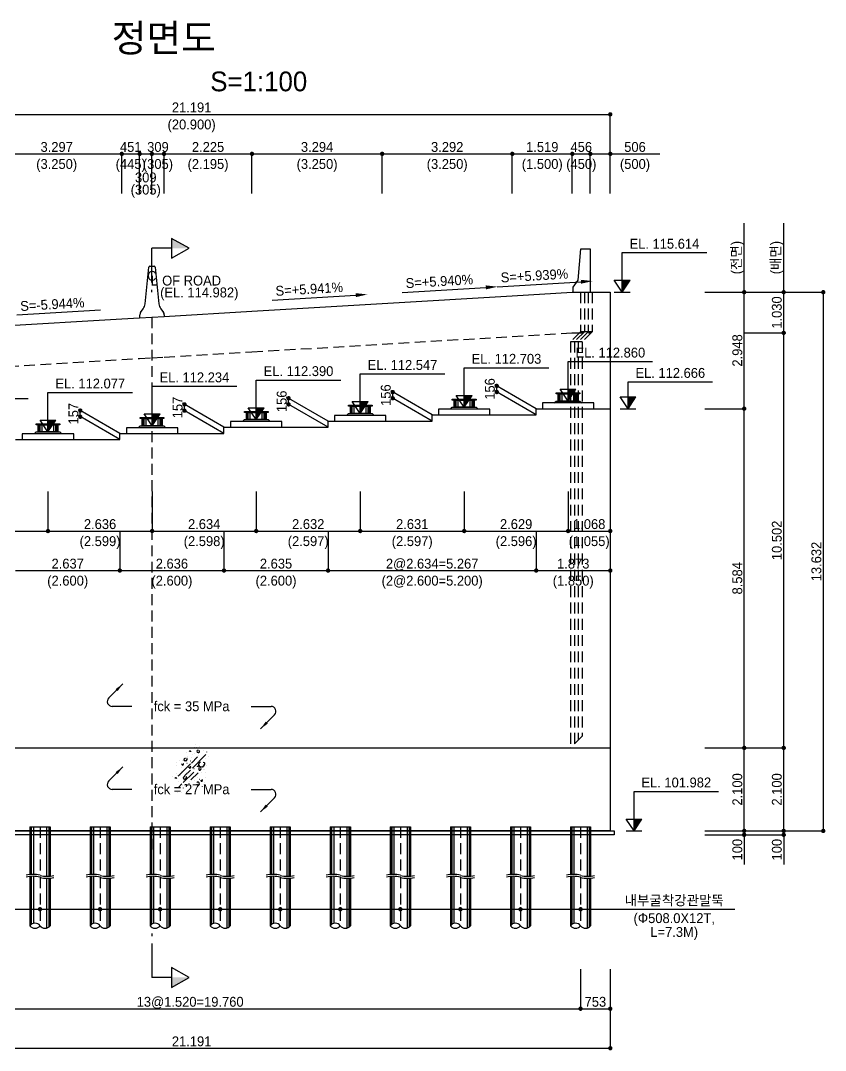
# Model space of a CAD drawing. Extents: x 38676 to 291569, y 34745 to 141830.
# Drawn here: x 51410 to 71778, y 57792 to 83851 of the extents above; entities that cross this region are included whole.
import ezdxf
from ezdxf.enums import TextEntityAlignment as Align

# ---------------------------------------------------------------- set-up
doc = ezdxf.new("R2010")
doc.units = 0
doc.header["$LTSCALE"] = 550
doc.header["$MEASUREMENT"] = 0
doc.linetypes.add('A-DASHD01', pattern=[0.75, 0.5, -0.25])
doc.layers.get('0').update_dxf_attribs({"linetype": 'CONTINUOUS'})
for name, color, linetype in [('CS-CNTL', 1, 'A-DASHD01'), ('CS-CONC-MAJR', 4, 'CONTINUOUS'), ('CS-CONC-MINR', 3, 'A-DASHD01'), ('CS-CUTL', 1, 'CONTINUOUS'), ('CS-DIML', 1, 'CONTINUOUS'), ('CS-DIMT', 3, 'CONTINUOUS'), ('CS-MISC', 3, 'CONTINUOUS'), ('CS-PATT', 1, 'CONTINUOUS'), ('CS-SYMB', 3, 'CONTINUOUS'), ('CZ-TEX1', 6, 'CONTINUOUS'), ('CZ-TEX2', 3, 'CONTINUOUS')]:
    doc.layers.add(name, color=color, linetype=linetype)
doc.styles.add('A_STANDARD', font='')
doc.styles.add('WMMTXT', font='ROMANS.SHX', dxfattribs={"bigfont": 'WHGTXT.SHX'})
doc.styles.get('A_STANDARD').set_extended_font_data('Dotum')

# ---------------------------------------------------------------- blocks, each defined once
blk = doc.blocks.new('CXDECDR-H')
at = {"color": 6}
for p, q in [((11.098049, 4.986941), (11.098049, 0)), ((0, 0), (0.601318, 0)), ((2.483991, 0), (11.098049, 0))]:
    blk.add_line(p, q, dxfattribs=at)
at = {"color": 3}
blk.add_lwpolyline([(11.098049, 9.406796), (8.598049, 4.986941), (13.598049, 4.986941), (11.098049, 9.406796)], dxfattribs=at)
at = {"color": 2}
blk.add_solid([(11.098049, 9.406796), (11.098049, 9.406796), (11.098049, 4.986941), (13.598049, 4.986941)], dxfattribs=at)
at = {"color": 6, "style": 'WMMTXT', "flags": 1}
blk.add_attdef('SMKV', text='', height=2.5, rotation=90, dxfattribs=at).set_placement((11.08062, 14.211395), align=Align.MIDDLE)
blk.add_attdef('SMKH', text='', height=2.5, rotation=180, dxfattribs=at).set_placement((11.08062, 14.853699), align=Align.CENTER)
blk = doc.blocks.new('CXDECDL-H')
at = {"color": 6}
for p, q in [((-11.098049, 4.986941), (-11.098049, 0)), ((-2.483991, 0), (-11.098049, 0)), ((0, 0), (-0.601318, 0))]:
    blk.add_line(p, q, dxfattribs=at)
at = {"color": 3}
blk.add_lwpolyline([(-11.098049, 9.406796), (-13.598049, 4.986941), (-8.598049, 4.986941), (-11.098049, 9.406796)], dxfattribs=at)
at = {"color": 2}
blk.add_solid([(-11.098049, 9.406796), (-11.098049, 9.406796), (-11.098049, 4.986941), (-13.598049, 4.986941)], dxfattribs=at)
at = {"color": 6, "style": 'WMMTXT', "flags": 1}
blk.add_attdef('SMKV', text='', height=2.5, rotation=90, dxfattribs=at).set_placement((-11.04837, 14.211395), align=Align.MIDDLE)
blk.add_attdef('SMKH', text='', height=2.5, rotation=180, dxfattribs=at).set_placement((-11.115478, 14.853699), align=Align.CENTER)
blk = doc.blocks.new('CXRECON')
for p, q in [((1.018924, 8.475117), (1.021512, 8.484776)), ((1.021512, 8.484776), (1.024101, 8.494435)), ((1.486342, 9.450894), (1.490568, 9.459957)), ((1.738179, 8.474135), (1.748179, 8.474135)), ((1.801551, 8.174562), (1.81121, 8.17715)), ((1.81121, 8.17715), (1.82087, 8.179738)), ((2.977981, 8.634162), (2.987943, 8.635034)), ((2.987943, 8.635034), (2.997905, 8.635905)), ((-1.983404, 6.46133), (-1.982532, 6.471292)), ((-1.982532, 6.471292), (-1.98166, 6.481254)), ((-1.621195, 4.896884), (-1.618607, 4.906543)), ((-0.141915, 4.592665), (-0.139327, 4.602324)), ((-0.090866, 2.48043), (2.227863, 4.799159)), ((0.328395, 5.898027), (0.330983, 5.907686)), ((0.329102, 0.581558), (5.446292, 5.698747)), ((0.330983, 5.907686), (0.333571, 5.917345)), ((1.061643, 5.984746), (1.068714, 5.991817)), ((1.068714, 5.991817), (1.075785, 5.998888)), ((2.776041, 5.331488), (2.780267, 5.340551)), ((2.780267, 5.340551), (2.784493, 5.349614)), ((4.464946, 4.901028), (4.472606, 4.907456)), ((4.472606, 4.907456), (4.480266, 4.913884)), ((4.674451, 7.134424), (4.683514, 7.13865)), ((4.683514, 7.13865), (4.692577, 7.142876)), ((5.126764, 4.103987), (5.129352, 4.113646)), ((5.129352, 4.113646), (5.13194, 4.123306)), ((5.817293, 6.681077), (5.819881, 6.690736)), ((5.819881, 6.690736), (5.822469, 6.700396)), ((6.444395, 4.892204), (6.446132, 4.902052)), ((6.446132, 4.902052), (6.447868, 4.9119)), ((-5.851032, 2.537886), (-5.848444, 2.547545)), ((-5.848444, 2.547545), (-5.845856, 2.557205)), ((-5.751693, 1.416206), (-5.744033, 1.422633)), ((-5.744033, 1.422633), (-5.736372, 1.429061)), ((-5.097763, -2.526468), (-0.41422, 2.157075)), ((-4.619188, 3.411384), (-4.614962, 3.420447)), ((-3.9673, 0.955802), (-3.960229, 0.962874)), ((-3.960229, 0.962874), (-3.953158, 0.969945)), ((-3.38897, 3.374389), (-3.379907, 3.378616)), ((-3.379907, 3.378616), (-3.370844, 3.382842)), ((-1.848821, 3.030535), (-1.838821, 3.030535)), ((-1.761395, 2.4861), (-1.757168, 2.495163)), ((-1.757168, 2.495163), (-1.752942, 2.504226)), ((-1.052663, 0.743846), (-1.050075, 0.753506)), ((-1.050075, 0.753506), (-1.047487, 0.763165)), ((-0.362134, 3.320937), (-0.359546, 3.330596)), ((-0.359546, 3.330596), (-0.356958, 3.340255)), ((0.892052, 0.381441), (0.900244, 0.387177)), ((0.900244, 0.387177), (0.908435, 0.392913)), ((0.987654, 3.60612), (0.988526, 3.616082)), ((0.988526, 3.616082), (0.989397, 3.626044)), ((2.227395, 3.129346), (2.233823, 3.137006)), ((2.233823, 3.137006), (2.240251, 3.144666)), ((2.658398, 2.927885), (2.664134, 2.936076)), ((2.664134, 2.936076), (2.66987, 2.944268)), ((3.958712, 0.75091), (3.959584, 0.760872)), ((3.959584, 0.760872), (3.960455, 0.770834)), ((4.671555, 0.714504), (4.680618, 0.71873)), ((4.680618, 0.71873), (4.689681, 0.722956)), ((4.866823, 0.04987), (4.876482, 0.052458)), ((4.876482, 0.052458), (4.886141, 0.055047)), ((5.42648, 2.52751), (5.43148, 2.53617)), ((5.43148, 2.53617), (5.43648, 2.544831)), ((5.81934, 1.415999), (5.821928, 1.425658)), ((-7.232091, -2.616294), (-7.229503, -2.606635)), ((-7.229503, -2.606635), (-7.226914, -2.596976)), ((-5.884535, -1.314253), (-5.883664, -1.304291)), ((-5.883664, -1.304291), (-5.882792, -1.294329)), ((-5.600266, -3.544687), (-5.592605, -3.538259)), ((-5.592605, -3.538259), (-5.584945, -3.531831)), ((-5.435821, -2.413065), (-5.425821, -2.413065)), ((-4.247074, -2.392191), (-4.237415, -2.389603)), ((-4.237415, -2.389603), (-4.227755, -2.387015)), ((-4.014372, -0.716292), (-4.011784, -0.706632)), ((-3.391865, -3.045531), (-3.382802, -3.041305)), ((-3.382802, -3.041305), (-3.373739, -3.037079)), ((-3.197284, -4.947034), (0.829977, -0.919772)), ((-2.64301, -2.390554), (-0.408553, -0.156097)), ((-1.743193, -1.833244), (-1.740605, -1.823584)), ((-1.740605, -1.823584), (-1.738016, -1.813925)), ((-0.849983, -0.317764), (-0.846563, -0.308367)), ((-0.846563, -0.308367), (-0.843143, -0.29897)), ((-0.471696, -1.633306), (-0.46747, -1.624243)), ((-0.46747, -1.624243), (-0.463244, -1.61518)), ((-0.240475, -3.931698), (2.485078, -1.206145)), ((-0.055167, -3.414033), (-0.052579, -3.404374)), ((2.362515, -2.944283), (2.371176, -2.939283)), ((2.371176, -2.939283), (2.379836, -2.934283)), ((3.055176, -3.627283), (3.057764, -3.617624)), ((3.057764, -3.617624), (3.060352, -3.607965)), ((3.745705, -1.050193), (3.748294, -1.040534)), ((3.748294, -1.040534), (3.750882, -1.030875)), ((4.616373, -0.059865), (4.624034, -0.053437)), ((4.624034, -0.053437), (4.631694, -0.047009)), ((5.355437, -2.907325), (5.359663, -2.898262)), ((5.359663, -2.898262), (5.36389, -2.889199)), ((5.38733, -1.102714), (5.389066, -1.092866)), ((5.389066, -1.092866), (5.390802, -1.083018)), ((-5.138004, -6.887754), (-3.65921, -5.40896)), ((-5.009131, -4.478694), (-5.004905, -4.469631)), ((-5.004905, -4.469631), (-5.000679, -4.460568)), ((-3.600812, -6.011194), (-3.595076, -6.003002)), ((-3.595076, -6.003002), (-3.589341, -5.994811)), ((-3.124251, -6.987424), (-3.121663, -6.977765)), ((-3.121663, -6.977765), (-3.119075, -6.968105)), ((-2.913477, -4.169462), (-2.912606, -4.159501)), ((-2.912606, -4.159501), (-2.911734, -4.149539)), ((-2.433722, -4.410334), (-2.431134, -4.400674)), ((-2.431134, -4.400674), (-2.428546, -4.391015)), ((-0.968303, -4.41487), (-0.965715, -4.405211)), ((-0.968303, -5.32863), (-0.965715, -5.318971)), ((0.057581, -7.024672), (0.058452, -7.01471)), ((0.058452, -7.01471), (0.059324, -7.004748)), ((0.413558, -6.563172), (0.42352, -6.562301)), ((0.42352, -6.562301), (0.433482, -6.561429)), ((0.818002, -5.752713), (0.822228, -5.74365)), ((0.822228, -5.74365), (0.826454, -5.734586)), ((0.989612, -4.240716), (0.9922, -4.231056)), ((2.364647, -6.204373), (2.367235, -6.194714)), ((2.367235, -6.194714), (2.369823, -6.185055)), ((4.130943, -6.345009), (4.137371, -6.337349)), ((4.137371, -6.337349), (4.143799, -6.329688)), ((4.668659, -5.705417), (4.677722, -5.70119)), ((4.677722, -5.70119), (4.686785, -5.696964)), ((4.767801, -5.020757), (4.775461, -5.014329)), ((4.775461, -5.014329), (4.783122, -5.007902)), ((-5.448838, -8.50558), (-5.441178, -8.499152)), ((-5.441178, -8.499152), (-5.433517, -8.492724)), ((-3.719433, -8.5981), (-3.715207, -8.589037)), ((-3.715207, -8.589037), (-3.710981, -8.579974)), ((-1.284968, -8.392007), (-1.28238, -8.382348)), ((-1.28238, -8.382348), (-1.279791, -8.372688)), ((-0.864949, -8.292944), (-0.855886, -8.288718)), ((-0.855886, -8.288718), (-0.846823, -8.284492))]:
    blk.add_line(p, q)
for points in [[(-2.277934, 4.28244), (-2.608996, 4.18211), (-2.837934, 4.04244), (-2.897751, 3.68492), (-2.397934, 3.32244), (-1.892488, 3.416346), (-1.637934, 3.84244), (-1.664775, 4.177286), (-1.757934, 4.28244)], [(-0.873262, 6.859953), (-0.855306, 6.965297), (-0.793262, 7.059953), (-0.679376, 7.130771), (-0.553262, 7.139953), (-0.373504, 6.960817), (-0.473262, 6.699953)], [(2.445796, 7.406973), (2.153469, 7.279926), (2.005796, 6.966973), (2.110592, 6.631689), (2.445796, 6.446973), (2.779722, 6.496356), (2.965796, 6.686973), (2.999504, 6.94925), (2.885796, 7.206973)], [(-3.566539, 2.231494), (-3.675179, 2.058975), (-3.686539, 1.911494), (-3.585089, 1.76591), (-3.366539, 1.711494), (-3.157318, 1.806936), (-3.046539, 2.031494), (-3.070589, 2.241918), (-3.166539, 2.351494)], [(-0.958798, 1.087352), (-0.983764, 0.869867), (-0.878798, 0.687352), (-0.663467, 0.605766), (-0.438798, 0.687352), (-0.316866, 1.033845), (-0.558798, 1.287352)], [(2.27784, 1.108099), (2.295796, 1.213443), (2.35784, 1.308099), (2.471726, 1.378917), (2.59784, 1.388099), (2.777598, 1.208963), (2.67784, 0.948099)], [(3.381617, 2.837496), (2.787248, 2.439128), (2.661617, 1.797496), (2.853516, 1.434227), (3.261617, 1.157496), (3.957451, 1.105425), (4.661617, 1.477496), (5.071687, 2.035374), (5.061617, 2.317496), (4.875898, 2.52002), (4.421617, 2.757496)], [(2.838332, 0.664018), (2.708987, 0.446206), (2.718332, 0.144018), (2.927255, -0.144373), (3.238332, -0.215982), (3.550919, 0.000506), (3.598332, 0.424018), (3.495334, 0.628576), (3.358332, 0.744018)], [(-6.217461, -3.281), (-6.199506, -3.175657), (-6.137461, -3.081), (-6.023575, -3.010182), (-5.897461, -3.001), (-5.717704, -3.180137), (-5.817461, -3.441)], [(-2.55502, -2.649097), (-2.886081, -2.749427), (-3.11502, -2.889097), (-3.174836, -3.246617), (-2.67502, -3.609097), (-2.169573, -3.515191), (-1.91502, -3.089097), (-1.94186, -2.754251), (-2.03502, -2.649097)], [(3.537973, -3.952404), (3.513006, -4.169889), (3.617973, -4.352404), (3.833304, -4.43399), (4.057973, -4.352404), (4.179904, -4.005911), (3.937973, -3.752404)], [(-2.430628, -5.868774), (-2.412672, -5.763431), (-2.350628, -5.668774), (-2.236742, -5.597956), (-2.110628, -5.588774), (-1.930871, -5.767911), (-2.030628, -6.028774)], [(2.01089, -5.363698), (2.11122, -5.69476), (2.25089, -5.923698), (2.608411, -5.983515), (2.97089, -5.483698), (2.876985, -4.978252), (2.45089, -4.723698), (2.116045, -4.750538), (2.01089, -4.843698)]]:
    blk.add_lwpolyline(points)
blk = doc.blocks.new('CXDIMDT2')
at = {"layer": 'CS-MISC', "const_width": 0.5}
blk.add_lwpolyline([(0.25, 0, 1), (-0.25, 0, 1)], format="xyb", close=True, dxfattribs=at)

msp = doc.modelspace()

# ---------------------------------------------------------------- linework, layer by layer
at = {"layer": 'CS-CNTL'}
msp.add_line((54732, 76347), (54732, 62747), dxfattribs=at)
at = {"layer": 'CS-CNTL', "linetype": 'A-DASHD01'}
for p, q in [((51901, 63447), (51901, 62222)), ((53421, 63447), (53421, 62222)), ((54941, 63447), (54941, 62222)), ((56461, 63447), (56461, 62222)), ((57981, 63447), (57981, 62222)), ((59501, 63447), (59501, 62222)), ((61021, 63447), (61021, 62222)), ((62541, 63447), (62541, 62222)), ((64061, 63447), (64061, 62222)), ((65581, 63447), (65581, 62222)), ((51901, 62222), (51901, 62222)), ((51901, 62172), (51901, 62172)), ((51901, 62172), (51901, 60947)), ((53421, 62222), (53421, 62222)), ((53421, 62172), (53421, 62172)), ((53421, 62172), (53421, 60947)), ((54941, 62222), (54941, 62222)), ((54941, 62172), (54941, 62172)), ((54941, 62172), (54941, 60947)), ((56461, 62222), (56461, 62222)), ((56461, 62172), (56461, 62172)), ((56461, 62172), (56461, 60947)), ((57981, 62222), (57981, 62222)), ((57981, 62172), (57981, 62172)), ((57981, 62172), (57981, 60947)), ((59501, 62222), (59501, 62222)), ((59501, 62172), (59501, 62172)), ((59501, 62172), (59501, 60947)), ((61021, 62222), (61021, 62222)), ((61021, 62172), (61021, 62172)), ((61021, 62172), (61021, 60947)), ((62541, 62222), (62541, 62222)), ((62541, 62172), (62541, 62172)), ((62541, 62172), (62541, 60947)), ((64061, 62222), (64061, 62222)), ((64061, 62172), (64061, 62172)), ((64061, 62172), (64061, 60947)), ((65581, 62222), (65581, 62222)), ((65581, 62172), (65581, 62172)), ((65581, 62172), (65581, 60947))]:
    msp.add_line(p, q, dxfattribs=at)
at = {"layer": 'CS-CONC-MAJR'}
for p, q in [((65518, 77279), (65589, 78079)), ((65589, 78079), (65822, 78079)), ((65822, 78079), (65822, 77279)), ((54561, 76684), (54658, 77612)), ((54684, 77635), (54788, 77635)), ((54815, 77612), (54912, 76684)), ((65396, 77104), (65518, 77279)), ((65822, 77279), (65822, 77104)), ((60560, 76693), (63853, 76889)), ((63853, 76889), (65372, 76979)), ((65372, 76979), (65827, 76979)), ((65396, 76979), (65396, 77104)), ((65822, 77104), (65822, 76979)), ((65827, 76979), (66334, 76979)), ((66334, 76979), (66334, 65447)), ((57266, 76498), (60560, 76693)), ((54427, 76329), (54427, 76408)), ((54446, 76466), (54513, 76559)), ((54732, 76347), (55041, 76365)), ((54959, 76559), (55027, 76466)), ((55041, 76365), (57266, 76498)), ((55045, 76408), (55045, 76366)), ((50675, 76106), (53971, 76302)), ((53971, 76302), (54423, 76329)), ((54423, 76329), (54732, 76347)), ((62336, 74250), (62336, 74274)), ((62336, 74274), (62936, 74274)), ((62936, 74274), (62936, 74250)), ((64965, 74407), (64965, 74431)), ((64965, 74431), (65565, 74431)), ((65565, 74407), (64965, 74407)), ((65015, 74225), (65015, 74407)), ((65015, 74407), (65515, 74407)), ((65020, 74225), (65020, 74407)), ((65036, 74225), (65036, 74407)), ((65065, 74225), (65065, 74407)), ((65115, 74225), (65115, 74407)), ((65265, 74225), (65265, 74407)), ((65265, 74225), (65265, 74407)), ((65415, 74225), (65415, 74407)), ((65465, 74225), (65465, 74407)), ((65494, 74225), (65494, 74407)), ((65510, 74225), (65510, 74407)), ((65515, 74407), (65515, 74225)), ((65565, 74431), (65565, 74407)), ((59705, 74094), (59705, 74118)), ((59705, 74118), (60305, 74118)), ((60305, 74094), (59705, 74094)), ((59755, 73912), (59755, 74094)), ((59755, 74094), (60255, 74094)), ((59760, 73912), (59760, 74094)), ((59776, 73912), (59776, 74094)), ((59805, 73912), (59805, 74094)), ((59855, 73912), (59855, 74094)), ((60005, 73912), (60005, 74094)), ((60005, 73912), (60005, 74094)), ((60155, 73912), (60155, 74094)), ((60205, 73912), (60205, 74094)), ((60235, 73912), (60235, 74094)), ((60250, 73912), (60250, 74094)), ((60255, 74094), (60255, 73912)), ((60305, 74118), (60305, 74094)), ((63286, 74018), (61986, 74018)), ((61986, 74018), (61986, 73874)), ((62286, 74018), (62336, 74068)), ((62986, 74018), (62286, 74018)), ((62936, 74250), (62336, 74250)), ((62336, 74068), (62936, 74068)), ((62386, 74068), (62386, 74250)), ((62386, 74250), (62886, 74250)), ((62886, 74068), (62386, 74068)), ((62391, 74068), (62391, 74250)), ((62407, 74068), (62407, 74250)), ((62436, 74068), (62436, 74250)), ((62486, 74068), (62486, 74250)), ((62636, 74068), (62636, 74250)), ((62636, 74068), (62636, 74250)), ((62786, 74068), (62786, 74250)), ((62836, 74068), (62836, 74250)), ((62865, 74068), (62865, 74250)), ((62881, 74068), (62881, 74250)), ((62886, 74250), (62886, 74068)), ((62936, 74068), (62986, 74018)), ((63286, 73874), (63286, 74018)), ((64460, 74031), (66334, 74031)), ((64460, 73874), (64460, 74031)), ((65915, 74175), (64615, 74175)), ((64615, 74175), (64615, 74031)), ((64915, 74175), (64965, 74225)), ((65615, 74175), (64915, 74175)), ((64965, 74225), (65565, 74225)), ((65515, 74225), (65015, 74225)), ((65565, 74225), (65615, 74175)), ((65915, 74031), (65915, 74175)), ((54439, 73781), (54439, 73805)), ((54439, 73805), (55039, 73805)), ((55039, 73781), (54439, 73781)), ((54489, 73599), (54489, 73781)), ((54489, 73781), (54989, 73781)), ((54494, 73599), (54494, 73781)), ((54510, 73599), (54510, 73781)), ((54539, 73599), (54539, 73781)), ((54589, 73599), (54589, 73781)), ((54739, 73599), (54739, 73781)), ((54739, 73599), (54739, 73781)), ((54889, 73599), (54889, 73781)), ((54939, 73599), (54939, 73781)), ((54968, 73599), (54968, 73781)), ((54984, 73599), (54984, 73781)), ((54989, 73781), (54989, 73599)), ((55039, 73805), (55039, 73781)), ((57023, 73706), (57073, 73756)), ((57073, 73938), (57073, 73962)), ((57073, 73962), (57673, 73962)), ((57673, 73938), (57073, 73938)), ((57073, 73756), (57673, 73756)), ((57123, 73756), (57123, 73938)), ((57123, 73938), (57623, 73938)), ((57623, 73756), (57123, 73756)), ((57128, 73756), (57128, 73938)), ((57144, 73756), (57144, 73938)), ((57173, 73756), (57173, 73938)), ((57223, 73756), (57223, 73938)), ((57373, 73756), (57373, 73938)), ((57373, 73756), (57373, 73938)), ((57523, 73756), (57523, 73938)), ((57573, 73756), (57573, 73938)), ((57602, 73756), (57602, 73938)), ((57618, 73756), (57618, 73938)), ((57623, 73938), (57623, 73756)), ((57673, 73962), (57673, 73938)), ((57673, 73756), (57723, 73706)), ((60655, 73862), (59355, 73862)), ((59355, 73862), (59355, 73718)), ((59655, 73862), (59705, 73912)), ((60355, 73862), (59655, 73862)), ((59705, 73912), (60305, 73912)), ((60255, 73912), (59755, 73912)), ((60305, 73912), (60355, 73862)), ((60655, 73718), (60655, 73862)), ((61827, 73874), (64460, 73874)), ((61827, 73718), (61827, 73874)), ((51803, 73624), (51803, 73648)), ((51803, 73648), (52403, 73648)), ((52403, 73624), (51803, 73624)), ((51853, 73442), (51853, 73624)), ((51853, 73624), (52353, 73624)), ((51858, 73442), (51858, 73624)), ((51873, 73442), (51873, 73624)), ((51903, 73442), (51903, 73624)), ((51953, 73442), (51953, 73624)), ((52103, 73442), (52103, 73624)), ((52103, 73442), (52103, 73624)), ((52253, 73442), (52253, 73624)), ((52303, 73442), (52303, 73624)), ((52332, 73442), (52332, 73624)), ((52348, 73442), (52348, 73624)), ((52353, 73624), (52353, 73442)), ((52403, 73648), (52403, 73624)), ((55389, 73549), (54089, 73549)), ((54089, 73549), (54089, 73405)), ((54389, 73549), (54439, 73599)), ((55089, 73549), (54389, 73549)), ((54439, 73599), (55039, 73599)), ((54989, 73599), (54489, 73599)), ((55039, 73599), (55089, 73549)), ((55389, 73405), (55389, 73549)), ((56557, 73562), (59192, 73562)), ((56557, 73405), (56557, 73562)), ((58023, 73706), (56723, 73706)), ((56723, 73706), (56723, 73562)), ((57723, 73706), (57023, 73706)), ((58023, 73562), (58023, 73706)), ((59192, 73718), (61827, 73718)), ((59192, 73562), (59192, 73718)), ((51283, 73248), (53921, 73248)), ((52753, 73392), (51453, 73392)), ((51453, 73392), (51453, 73248)), ((51753, 73392), (51803, 73442)), ((52453, 73392), (51753, 73392)), ((51803, 73442), (52403, 73442)), ((52353, 73442), (51853, 73442)), ((52403, 73442), (52453, 73392)), ((52753, 73248), (52753, 73392)), ((53921, 73405), (56557, 73405)), ((53921, 73248), (53921, 73405)), ((45143, 65447), (66334, 65447)), ((66334, 65447), (66334, 63347)), ((66334, 63347), (45143, 63347)), ((45143, 63347), (55738, 63347)), ((55738, 63347), (66334, 63347)), ((66334, 63347), (66435, 63347)), ((66435, 63347), (66435, 63247)), ((66435, 63247), (45041, 63247))]:
    msp.add_line(p, q, dxfattribs=at)
for centre, radius, start, end in [((54684, 77609), 26, 89.2021, 174.1282), ((54789, 77609), 26, 5.8718, 90.7979), ((54302, 76712), 260, 324.1706, 353.8843), ((55170, 76712), 260, 186.1157, 215.8294), ((54527, 76408), 100, 144.2052, 179.7911), ((54945, 76408), 100, 0.2089, 35.7948)]:
    msp.add_arc(centre, radius, start, end, dxfattribs=at)
at = {"layer": 'CS-CONC-MINR', "linetype": 'A-DASHD01'}
for p, q in [((65577, 76979), (65577, 75979)), ((65677, 76979), (65677, 75979)), ((65777, 76979), (65777, 75979)), ((65877, 76979), (65877, 75979)), ((60560, 75663), (63853, 75859)), ((63853, 75859), (65372, 75949)), ((65577, 75979), (65324, 75726)), ((65372, 75949), (65827, 75949)), ((65677, 75979), (65424, 75726)), ((65777, 75979), (65524, 75726)), ((65677, 75979), (65577, 75979)), ((65877, 75979), (65624, 75726)), ((65777, 75979), (65677, 75979)), ((65877, 75979), (65777, 75979)), ((65827, 75949), (65847, 75949)), ((57266, 75468), (60560, 75663)), ((65424, 75726), (65324, 75726)), ((65324, 75726), (65324, 65447)), ((65524, 75726), (65424, 75726)), ((65424, 75726), (65424, 65547)), ((65624, 75726), (65524, 75726)), ((65524, 75726), (65524, 65647)), ((65624, 75726), (65624, 65747)), ((54423, 75299), (54732, 75317)), ((54732, 75317), (55041, 75335)), ((55041, 75335), (57266, 75468)), ((50675, 75076), (53971, 75272)), ((53971, 75272), (54423, 75299)), ((65624, 65747), (65324, 65447))]:
    msp.add_line(p, q, dxfattribs=at)
at = {"layer": 'CS-CUTL'}
for centre, start, end in [((51724, 61591), 74.3364, 105.6636), ((51724, 61541), 74.3364, 105.6636), ((52078, 62853), 254.3364, 285.6636), ((52078, 62803), 254.3364, 285.6636), ((53244, 61591), 74.3364, 105.6636), ((53244, 61541), 74.3364, 105.6636), ((53598, 62853), 254.3364, 285.6636), ((53598, 62803), 254.3364, 285.6636), ((54764, 61591), 74.3364, 105.6636), ((54764, 61541), 74.3364, 105.6636), ((55118, 62853), 254.3364, 285.6636), ((55118, 62803), 254.3364, 285.6636), ((56284, 61591), 74.3364, 105.6636), ((56284, 61541), 74.3364, 105.6636), ((56638, 62853), 254.3364, 285.6636), ((56638, 62803), 254.3364, 285.6636), ((57804, 61591), 74.3364, 105.6636), ((57804, 61541), 74.3364, 105.6636), ((58158, 62853), 254.3364, 285.6636), ((58158, 62803), 254.3364, 285.6636), ((59324, 61591), 74.3364, 105.6636), ((59324, 61541), 74.3364, 105.6636), ((59678, 62853), 254.3364, 285.6636), ((59678, 62803), 254.3364, 285.6636), ((60844, 61591), 74.3364, 105.6636), ((60844, 61541), 74.3364, 105.6636), ((61198, 62853), 254.3364, 285.6636), ((61198, 62803), 254.3364, 285.6636), ((62364, 61591), 74.3364, 105.6636), ((62364, 61541), 74.3364, 105.6636), ((62718, 62853), 254.3364, 285.6636), ((62718, 62803), 254.3364, 285.6636), ((63884, 61591), 74.3364, 105.6636), ((63884, 61541), 74.3364, 105.6636), ((64238, 62853), 254.3364, 285.6636), ((64238, 62803), 254.3364, 285.6636), ((65404, 61591), 74.3364, 105.6636), ((65404, 61541), 74.3364, 105.6636), ((65758, 62853), 254.3364, 285.6636), ((65758, 62803), 254.3364, 285.6636)]:
    msp.add_arc(centre, 656, start, end, dxfattribs=at)
at = {"layer": 'CS-DIML'}
for p, q in [((45143, 81479), (66334, 81479)), ((66334, 80479), (66334, 81529)), ((53971, 79479), (53971, 80529)), ((54423, 79479), (54423, 80529)), ((54732, 79479), (54732, 80529)), ((55041, 79479), (55041, 80529)), ((57266, 79479), (57266, 80529)), ((60560, 79479), (60560, 80529)), ((63853, 79479), (63853, 80529)), ((65372, 79479), (65372, 80529)), ((65827, 79479), (65827, 80529)), ((66334, 79479), (66334, 80529)), ((50675, 80479), (53971, 80479)), ((53971, 80479), (54423, 80479)), ((54423, 80479), (54732, 80479)), ((54732, 80479), (55041, 80479)), ((55041, 80479), (57266, 80479)), ((57266, 80479), (60560, 80479)), ((60560, 80479), (63853, 80479)), ((63853, 80479), (65372, 80479)), ((65372, 80479), (65827, 80479)), ((65827, 80479), (66334, 80479)), ((66334, 80479), (67584, 80479)), ((69723, 76979), (69723, 78729)), ((70723, 76979), (70723, 78729)), ((66634, 77979), (68774, 77979)), ((66634, 76979), (66634, 77979)), ((63474, 77117), (65591, 77243)), ((66434, 77279), (66834, 77279)), ((66634, 76979), (66434, 77279)), ((66634, 76979), (66834, 77279)), ((57775, 76778), (59892, 76904)), ((61069, 76974), (63185, 77100)), ((66434, 76979), (66834, 76979)), ((68723, 76979), (69773, 76979)), ((69723, 74031), (69723, 76979)), ((69723, 76979), (70773, 76979)), ((70723, 75949), (70723, 76979)), ((70723, 76979), (71773, 76979)), ((71723, 76979), (71723, 63347)), ((53432, 76520), (51314, 76394)), ((69723, 75949), (70773, 75949)), ((70723, 65447), (70723, 75949)), ((62636, 75068), (64776, 75068)), ((62636, 74068), (62636, 75068)), ((65265, 75225), (67405, 75225)), ((65265, 74225), (65265, 75225)), ((60005, 74912), (62145, 74912)), ((60005, 73912), (60005, 74912)), ((54739, 74599), (56879, 74599)), ((54739, 73599), (54739, 74599)), ((57373, 74756), (59513, 74756)), ((57373, 73756), (57373, 74756)), ((64460, 74031), (63410, 74637)), ((63460, 74452), (63460, 74608)), ((66783, 74031), (66783, 74711)), ((66783, 74711), (68923, 74711)), ((49465, 74286), (51605, 74286)), ((52103, 74442), (54243, 74442)), ((52103, 73442), (52103, 74442)), ((59192, 73718), (58142, 74324)), ((58192, 74139), (58192, 74295)), ((61827, 73874), (60777, 74481)), ((61827, 73718), (60777, 74324)), ((60827, 74295), (60827, 74452)), ((62436, 74368), (62836, 74368)), ((62636, 74068), (62436, 74368)), ((62636, 74068), (62836, 74368)), ((64460, 73874), (63410, 74481)), ((65065, 74525), (65465, 74525)), ((65265, 74225), (65065, 74525)), ((65265, 74225), (65465, 74525)), ((66783, 74031), (66583, 74331)), ((66583, 74331), (66983, 74331)), ((66783, 74031), (66983, 74331)), ((53921, 73405), (52871, 74011)), ((56557, 73562), (55507, 74168)), ((56557, 73405), (55507, 74011)), ((55557, 73982), (55557, 74139)), ((57173, 74056), (57573, 74056)), ((57373, 73756), (57173, 74056)), ((57373, 73756), (57573, 74056)), ((59192, 73562), (58142, 74168)), ((59805, 74212), (60205, 74212)), ((60005, 73912), (59805, 74212)), ((60005, 73912), (60205, 74212)), ((66583, 74031), (66983, 74031)), ((68723, 74031), (69773, 74031)), ((69723, 65447), (69723, 74031)), ((53921, 73248), (52871, 73855)), ((52921, 73826), (52921, 73982)), ((54539, 73899), (54939, 73899)), ((54739, 73599), (54539, 73899)), ((54739, 73599), (54939, 73899)), ((51903, 73742), (52303, 73742)), ((52103, 73442), (51903, 73742)), ((52103, 73442), (52303, 73742)), ((52103, 71935), (52103, 70885)), ((54739, 71935), (54739, 70885)), ((57373, 71935), (57373, 70885)), ((60005, 71935), (60005, 70885)), ((62636, 71935), (62636, 70885)), ((65265, 71935), (65265, 70885)), ((66334, 71935), (66334, 70885)), ((49465, 70935), (52103, 70935)), ((52103, 70935), (54739, 70935)), ((53921, 70935), (53921, 69885)), ((54739, 70935), (57373, 70935)), ((56557, 70935), (56557, 69885)), ((57373, 70935), (60005, 70935)), ((59192, 70935), (59192, 69885)), ((60005, 70935), (62636, 70935)), ((62636, 70935), (65265, 70935)), ((64459, 70935), (64459, 69885)), ((65265, 70935), (66334, 70935)), ((66333, 70935), (66333, 69885)), ((51283, 69935), (53921, 69935)), ((53921, 69935), (56557, 69935)), ((56557, 69935), (59192, 69935)), ((59192, 69935), (64459, 69935)), ((64459, 69935), (66333, 69935)), ((53640, 66710), (53994, 67064)), ((54228, 66497), (53728, 66497)), ((57248, 66497), (57748, 66497)), ((57837, 66284), (57483, 65930)), ((68723, 65447), (69773, 65447)), ((69723, 63347), (69723, 65447)), ((69723, 65447), (70773, 65447)), ((70723, 63347), (70723, 65447)), ((53640, 64610), (53994, 64964)), ((54228, 64397), (53728, 64397)), ((57248, 64397), (57748, 64397)), ((57837, 64184), (57483, 63830)), ((66934, 64347), (69074, 64347)), ((66934, 63347), (66934, 64347)), ((66734, 63647), (67134, 63647)), ((66934, 63347), (66734, 63647)), ((66934, 63347), (67134, 63647)), ((66734, 63347), (67134, 63347)), ((68723, 63347), (69773, 63347)), ((69723, 63247), (69723, 63347)), ((69723, 63347), (70773, 63347)), ((70723, 63247), (70723, 63347)), ((70723, 63347), (71773, 63347)), ((68723, 63247), (69773, 63247)), ((69723, 63247), (69723, 62497)), ((69723, 63247), (70773, 63247)), ((70723, 63247), (70723, 62497)), ((45821, 61364), (69484, 61364)), ((65581, 59847), (65581, 58797)), ((66334, 59847), (66334, 58797)), ((45821, 58847), (65581, 58847)), ((65581, 58847), (66334, 58847)), ((66334, 58847), (66334, 57797)), ((45143, 57847), (66334, 57847))]:
    msp.add_line(p, q, dxfattribs=at)
for centre, start, end in [((53728, 66622), 135, 270), ((57748, 66372), 315, 90), ((53728, 64522), 135, 270), ((57748, 64272), 315, 90)]:
    msp.add_arc(centre, 125, start, end, dxfattribs=at)
for points in [[(63182, 77150), (63484, 77117), (63185, 77100), (63188, 77050)], [(65588, 77292), (65890, 77260), (65591, 77243), (65594, 77193)], [(66634, 76979), (66634, 77279), (66634, 76979), (66834, 77279)], [(59889, 76954), (60191, 76922), (59892, 76904), (59895, 76854)], [(62636, 74068), (62636, 74368), (62636, 74068), (62836, 74368)], [(65265, 74225), (65265, 74525), (65265, 74225), (65465, 74525)], [(66783, 74031), (66783, 74331), (66783, 74031), (66983, 74331)], [(57373, 73756), (57373, 74056), (57373, 73756), (57573, 74056)], [(60005, 73912), (60005, 74212), (60005, 73912), (60205, 74212)], [(54739, 73599), (54739, 73899), (54739, 73599), (54939, 73899)], [(52103, 73442), (52103, 73742), (52103, 73442), (52303, 73742)], [(53994, 67064), (53812, 66934), (53994, 67064), (53864, 66882)], [(57483, 65930), (57665, 66060), (57483, 65930), (57613, 66112)], [(53994, 64964), (53812, 64834), (53994, 64964), (53864, 64782)], [(57483, 63830), (57665, 63960), (57483, 63830), (57613, 64012)], [(66934, 63347), (66934, 63647), (66934, 63347), (67134, 63647)]]:
    msp.add_solid(points, dxfattribs=at)
at = {"layer": 'CS-PATT', "linetype": 'Continuous'}
for p, q in [((51655, 63447), (51655, 62243)), ((51681, 63447), (51681, 62245)), ((51733, 63447), (51733, 62246)), ((52069, 63447), (52069, 62198)), ((52121, 63447), (52121, 62199)), ((52147, 63447), (52147, 62201)), ((53175, 63447), (53175, 62243)), ((53201, 63447), (53201, 62245)), ((53253, 63447), (53253, 62246)), ((53589, 63447), (53589, 62198)), ((53641, 63447), (53641, 62199)), ((53667, 63447), (53667, 62201)), ((54695, 63447), (54695, 62243)), ((54721, 63447), (54721, 62245)), ((54773, 63447), (54773, 62246)), ((55109, 63447), (55109, 62198)), ((55161, 63447), (55161, 62199)), ((55187, 63447), (55187, 62201)), ((56215, 63447), (56215, 62243)), ((56241, 63447), (56241, 62245)), ((56293, 63447), (56293, 62246)), ((56629, 63447), (56629, 62198)), ((56681, 63447), (56681, 62199)), ((56707, 63447), (56707, 62201)), ((57735, 63447), (57735, 62243)), ((57761, 63447), (57761, 62245)), ((57813, 63447), (57813, 62246)), ((58149, 63447), (58149, 62198)), ((58201, 63447), (58201, 62199)), ((58227, 63447), (58227, 62201)), ((59255, 63447), (59255, 62243)), ((59281, 63447), (59281, 62245)), ((59333, 63447), (59333, 62246)), ((59669, 63447), (59669, 62198)), ((59721, 63447), (59721, 62199)), ((59747, 63447), (59747, 62201)), ((60775, 63447), (60775, 62243)), ((60801, 63447), (60801, 62245)), ((60853, 63447), (60853, 62246)), ((61189, 63447), (61189, 62198)), ((61241, 63447), (61241, 62199)), ((61267, 63447), (61267, 62201)), ((62295, 63447), (62295, 62243)), ((62321, 63447), (62321, 62245)), ((62373, 63447), (62373, 62246)), ((62709, 63447), (62709, 62198)), ((62761, 63447), (62761, 62199)), ((62787, 63447), (62787, 62201)), ((63815, 63447), (63815, 62243)), ((63841, 63447), (63841, 62245)), ((63893, 63447), (63893, 62246)), ((64229, 63447), (64229, 62198)), ((64281, 63447), (64281, 62199)), ((64307, 63447), (64307, 62201)), ((65335, 63447), (65335, 62243)), ((65361, 63447), (65361, 62245)), ((65413, 63447), (65413, 62246)), ((65749, 63447), (65749, 62198)), ((65801, 63447), (65801, 62199)), ((65827, 63447), (65827, 62201)), ((51655, 62193), (51655, 60957)), ((51681, 62195), (51681, 60980)), ((51733, 62196), (51733, 61005)), ((52069, 62148), (52069, 62148)), ((52069, 62148), (52069, 60889)), ((52121, 62149), (52121, 62149)), ((52121, 62149), (52121, 60914)), ((52147, 62151), (52147, 62151)), ((52147, 62151), (52147, 60937)), ((53175, 62193), (53175, 60957)), ((53201, 62195), (53201, 60980)), ((53253, 62196), (53253, 61005)), ((53589, 62148), (53589, 62148)), ((53589, 62148), (53589, 60889)), ((53641, 62149), (53641, 62149)), ((53641, 62149), (53641, 60914)), ((53667, 62151), (53667, 62151)), ((53667, 62151), (53667, 60937)), ((54695, 62193), (54695, 60957)), ((54721, 62195), (54721, 60980)), ((54773, 62196), (54773, 61005)), ((55109, 62148), (55109, 62148)), ((55109, 62148), (55109, 60889)), ((55161, 62149), (55161, 62149)), ((55161, 62149), (55161, 60914)), ((55187, 62151), (55187, 62151)), ((55187, 62151), (55187, 60937)), ((56215, 62193), (56215, 60957)), ((56241, 62195), (56241, 60980)), ((56293, 62196), (56293, 61005)), ((56629, 62148), (56629, 62148)), ((56629, 62148), (56629, 60889)), ((56681, 62149), (56681, 62149)), ((56681, 62149), (56681, 60914)), ((56707, 62151), (56707, 62151)), ((56707, 62151), (56707, 60937)), ((57735, 62193), (57735, 60957)), ((57761, 62195), (57761, 60980)), ((57813, 62196), (57813, 61005)), ((58149, 62148), (58149, 62148)), ((58149, 62148), (58149, 60889)), ((58201, 62149), (58201, 62149)), ((58201, 62149), (58201, 60914)), ((58227, 62151), (58227, 62151)), ((58227, 62151), (58227, 60937)), ((59255, 62193), (59255, 60957)), ((59281, 62195), (59281, 60980)), ((59333, 62196), (59333, 61005)), ((59669, 62148), (59669, 62148)), ((59669, 62148), (59669, 60889)), ((59721, 62149), (59721, 62149)), ((59721, 62149), (59721, 60914)), ((59747, 62151), (59747, 62151)), ((59747, 62151), (59747, 60937)), ((60775, 62193), (60775, 60957)), ((60801, 62195), (60801, 60980)), ((60853, 62196), (60853, 61005)), ((61189, 62148), (61189, 62148)), ((61189, 62148), (61189, 60889)), ((61241, 62149), (61241, 62149)), ((61241, 62149), (61241, 60914)), ((61267, 62151), (61267, 62151)), ((61267, 62151), (61267, 60937)), ((62295, 62193), (62295, 60957)), ((62321, 62195), (62321, 60980)), ((62373, 62196), (62373, 61005)), ((62709, 62148), (62709, 62148)), ((62709, 62148), (62709, 60889)), ((62761, 62149), (62761, 62149)), ((62761, 62149), (62761, 60914)), ((62787, 62151), (62787, 62151)), ((62787, 62151), (62787, 60937)), ((63815, 62193), (63815, 60957)), ((63841, 62195), (63841, 60980)), ((63893, 62196), (63893, 61005)), ((64229, 62148), (64229, 62148)), ((64229, 62148), (64229, 60889)), ((64281, 62149), (64281, 62149)), ((64281, 62149), (64281, 60914)), ((64307, 62151), (64307, 62151)), ((64307, 62151), (64307, 60937)), ((65335, 62193), (65335, 60957)), ((65361, 62195), (65361, 60980)), ((65413, 62196), (65413, 61005)), ((65749, 62148), (65749, 62148)), ((65749, 62148), (65749, 60889)), ((65801, 62149), (65801, 62149)), ((65801, 62149), (65801, 60914)), ((65827, 62151), (65827, 62151)), ((65827, 62151), (65827, 60937))]:
    msp.add_line(p, q, dxfattribs=at)
at = {"layer": 'CS-SYMB'}
for p, q in [((51647, 63447), (51647, 62242)), ((51647, 63447), (52155, 63447)), ((52155, 63447), (52155, 62202)), ((53167, 63447), (53167, 62242)), ((53167, 63447), (53675, 63447)), ((53675, 63447), (53675, 62202)), ((54687, 63447), (54687, 62242)), ((54687, 63447), (55195, 63447)), ((55195, 63447), (55195, 62202)), ((56207, 63447), (56207, 62242)), ((56207, 63447), (56715, 63447)), ((56715, 63447), (56715, 62202)), ((57727, 63447), (57727, 62242)), ((57727, 63447), (58235, 63447)), ((58235, 63447), (58235, 62202)), ((59247, 63447), (59247, 62242)), ((59247, 63447), (59755, 63447)), ((59755, 63447), (59755, 62202)), ((60767, 63447), (60767, 62242)), ((60767, 63447), (61275, 63447)), ((61275, 63447), (61275, 62202)), ((62287, 63447), (62287, 62242)), ((62287, 63447), (62795, 63447)), ((62795, 63447), (62795, 62202)), ((63807, 63447), (63807, 62242)), ((63807, 63447), (64315, 63447)), ((64315, 63447), (64315, 62202)), ((65327, 63447), (65327, 62242)), ((65327, 63447), (65835, 63447)), ((65835, 63447), (65835, 62202)), ((51647, 62192), (51647, 60947)), ((52155, 62152), (52155, 62152)), ((52155, 62152), (52155, 60947)), ((53167, 62192), (53167, 60947)), ((53675, 62152), (53675, 62152)), ((53675, 62152), (53675, 60947)), ((54687, 62192), (54687, 60947)), ((55195, 62152), (55195, 62152)), ((55195, 62152), (55195, 60947)), ((56207, 62192), (56207, 60947)), ((56715, 62152), (56715, 62152)), ((56715, 62152), (56715, 60947)), ((57727, 62192), (57727, 60947)), ((58235, 62152), (58235, 62152)), ((58235, 62152), (58235, 60947)), ((59247, 62192), (59247, 60947)), ((59755, 62152), (59755, 62152)), ((59755, 62152), (59755, 60947)), ((60767, 62192), (60767, 60947)), ((61275, 62152), (61275, 62152)), ((61275, 62152), (61275, 60947)), ((62287, 62192), (62287, 60947)), ((62795, 62152), (62795, 62152)), ((62795, 62152), (62795, 60947)), ((63807, 62192), (63807, 60947)), ((64315, 62152), (64315, 62152)), ((64315, 62152), (64315, 60947)), ((65327, 62192), (65327, 60947)), ((65835, 62152), (65835, 62152)), ((65835, 62152), (65835, 60947))]:
    msp.add_line(p, q, dxfattribs=at)
for centre, start, end in [((51774, 60852), 36.8699, 143.1301), ((53294, 60852), 36.8699, 143.1301), ((54814, 60852), 36.8699, 143.1301), ((56334, 60852), 36.8699, 143.1301), ((57854, 60852), 36.8699, 143.1301), ((59374, 60852), 36.8699, 143.1301), ((60894, 60852), 36.8699, 143.1301), ((62414, 60852), 36.8699, 143.1301), ((63934, 60852), 36.8699, 143.1301), ((65454, 60852), 36.8699, 143.1301), ((51774, 61042), 216.8699, 323.1301), ((52028, 61042), 216.8699, 323.1301), ((53294, 61042), 216.8699, 323.1301), ((53548, 61042), 216.8699, 323.1301), ((54814, 61042), 216.8699, 323.1301), ((55068, 61042), 216.8699, 323.1301), ((56334, 61042), 216.8699, 323.1301), ((56588, 61042), 216.8699, 323.1301), ((57854, 61042), 216.8699, 323.1301), ((58108, 61042), 216.8699, 323.1301), ((59374, 61042), 216.8699, 323.1301), ((59628, 61042), 216.8699, 323.1301), ((60894, 61042), 216.8699, 323.1301), ((61148, 61042), 216.8699, 323.1301), ((62414, 61042), 216.8699, 323.1301), ((62668, 61042), 216.8699, 323.1301), ((63934, 61042), 216.8699, 323.1301), ((64188, 61042), 216.8699, 323.1301), ((65454, 61042), 216.8699, 323.1301), ((65708, 61042), 216.8699, 323.1301)]:
    msp.add_arc(centre, 159, start, end, dxfattribs=at)

# ---------------------------------------------------------------- block references
for name, p, xscale, yscale, zscale, rotation in [('CXDIMDT2', (66334, 81479), 110, 110, 110, 90), ('CXDIMDT2', (53971, 80479), 110, 110, 110, 90), ('CXDIMDT2', (53971, 80479), 110, 110, 110, 90), ('CXDIMDT2', (54423, 80479), 110, 110, 110, 90), ('CXDIMDT2', (54423, 80479), 110, 110, 110, 90), ('CXDIMDT2', (54732, 80479), 110, 110, 110, 90), ('CXDIMDT2', (54732, 80479), 110, 110, 110, 90), ('CXDIMDT2', (55041, 80479), 110, 110, 110, 90), ('CXDIMDT2', (55041, 80479), 110, 110, 110, 90), ('CXDIMDT2', (57266, 80479), 110, 110, 110, 90), ('CXDIMDT2', (57266, 80479), 110, 110, 110, 90), ('CXDIMDT2', (60560, 80479), 110, 110, 110, 90), ('CXDIMDT2', (60560, 80479), 110, 110, 110, 90), ('CXDIMDT2', (63853, 80479), 110, 110, 110, 90), ('CXDIMDT2', (63853, 80479), 110, 110, 110, 90), ('CXDIMDT2', (65372, 80479), 110, 110, 110, 90), ('CXDIMDT2', (65372, 80479), 110, 110, 110, 90), ('CXDIMDT2', (65827, 80479), 110, 110, 110, 90), ('CXDIMDT2', (65827, 80479), 110, 110, 110, 90), ('CXDIMDT2', (66334, 80479), 110, 110, 110, 90), ('CXDIMDT2', (66334, 80479), 110, 110, 110, 90), ('CXDECDL-H', (54732, 76979), 100, 100, 100, 270), ('CXDIMDT2', (69723, 76979), 110, 110, 110, 90), ('CXDIMDT2', (69723, 76979), 110, 110, 110, 90), ('CXDIMDT2', (70723, 76979), 110, 110, 110, 90), ('CXDIMDT2', (70723, 76979), 110, 110, 110, 90), ('CXDIMDT2', (71723, 76979), 110, 110, 110, 90), ('CXDIMDT2', (70723, 75949), 110, 110, 110, 90), ('CXDIMDT2', (70723, 75949), 110, 110, 110, 90), ('CXDIMDT2', (63460, 74608), 110, 110, 110, 90), ('CXDIMDT2', (58192, 74295), 110, 110, 110, 90), ('CXDIMDT2', (60827, 74452), 110, 110, 110, 90), ('CXDIMDT2', (60827, 74295), 110, 110, 110, 90), ('CXDIMDT2', (63460, 74452), 110, 110, 110, 90), ('CXDIMDT2', (52921, 73982), 110, 110, 110, 90), ('CXDIMDT2', (55557, 74139), 110, 110, 110, 90), ('CXDIMDT2', (55557, 73982), 110, 110, 110, 90), ('CXDIMDT2', (58192, 74139), 110, 110, 110, 90), ('CXDIMDT2', (69723, 74031), 110, 110, 110, 90), ('CXDIMDT2', (69723, 74031), 110, 110, 110, 90), ('CXDIMDT2', (52921, 73826), 110, 110, 110, 90), ('CXDIMDT2', (52103, 70935), 110, 110, 110, 90), ('CXDIMDT2', (52103, 70935), 110, 110, 110, 90), ('CXDIMDT2', (54739, 70935), 110, 110, 110, 90), ('CXDIMDT2', (54739, 70935), 110, 110, 110, 90), ('CXDIMDT2', (57373, 70935), 110, 110, 110, 90), ('CXDIMDT2', (57373, 70935), 110, 110, 110, 90), ('CXDIMDT2', (60005, 70935), 110, 110, 110, 90), ('CXDIMDT2', (60005, 70935), 110, 110, 110, 90), ('CXDIMDT2', (62636, 70935), 110, 110, 110, 90), ('CXDIMDT2', (62636, 70935), 110, 110, 110, 90), ('CXDIMDT2', (65265, 70935), 110, 110, 110, 90), ('CXDIMDT2', (65265, 70935), 110, 110, 110, 90), ('CXDIMDT2', (66334, 70935), 110, 110, 110, 90), ('CXDIMDT2', (53921, 69935), 110, 110, 110, 90), ('CXDIMDT2', (53921, 69935), 110, 110, 110, 90), ('CXDIMDT2', (56557, 69935), 110, 110, 110, 90), ('CXDIMDT2', (56557, 69935), 110, 110, 110, 90), ('CXDIMDT2', (59192, 69935), 110, 110, 110, 90), ('CXDIMDT2', (59192, 69935), 110, 110, 110, 90), ('CXDIMDT2', (64459, 69935), 110, 110, 110, 90), ('CXDIMDT2', (64459, 69935), 110, 110, 110, 90), ('CXDIMDT2', (66333, 69935), 110, 110, 110, 90), ('CXDIMDT2', (69723, 65447), 110, 110, 110, 90), ('CXDIMDT2', (69723, 65447), 110, 110, 110, 90), ('CXDIMDT2', (70723, 65447), 110, 110, 110, 90), ('CXDIMDT2', (70723, 65447), 110, 110, 110, 90), ('CXDIMDT2', (69723, 63347), 110, 110, 110, 90), ('CXDIMDT2', (69723, 63347), 110, 110, 110, 90), ('CXDIMDT2', (70723, 63347), 110, 110, 110, 90), ('CXDIMDT2', (70723, 63347), 110, 110, 110, 90), ('CXDIMDT2', (71723, 63347), 110, 110, 110, 90), ('CXDIMDT2', (69723, 63247), 110, 110, 110, 90), ('CXDIMDT2', (70723, 63247), 110, 110, 110, 90), ('CXDECDR-H', (54732, 60747), 100, 100, 100, 270), ('CXDIMDT2', (65581, 58847), 110, 110, 110, 90), ('CXDIMDT2', (65581, 58847), 110, 110, 110, 90), ('CXDIMDT2', (66334, 58847), 110, 110, 110, 90), ('CXDIMDT2', (66334, 57847), 110, 110, 110, 90)]:
    msp.add_blockref(name, p, dxfattribs=dict(at, xscale=xscale, yscale=yscale, zscale=zscale, rotation=rotation))
for name, p, xscale, yscale, zscale in [('CXRECON', (55738, 64897), 66.666667, 66.666667, 66.666667), ('CXDIMDT2', (51901, 61364), 110, 110, 110), ('CXDIMDT2', (53421, 61364), 110, 110, 110), ('CXDIMDT2', (54941, 61364), 110, 110, 110), ('CXDIMDT2', (56461, 61364), 110, 110, 110), ('CXDIMDT2', (57981, 61364), 110, 110, 110), ('CXDIMDT2', (59501, 61364), 110, 110, 110), ('CXDIMDT2', (61021, 61364), 110, 110, 110), ('CXDIMDT2', (62541, 61364), 110, 110, 110), ('CXDIMDT2', (64061, 61364), 110, 110, 110), ('CXDIMDT2', (65581, 61364), 110, 110, 110)]:
    msp.add_blockref(name, p, dxfattribs=dict(at, xscale=xscale, yscale=yscale, zscale=zscale))

# ---------------------------------------------------------------- texts
at = {"layer": 'CS-CNTL', "style": 'A_STANDARD'}
for s, p in [('C', (54732, 77267)), ('L', (54792, 77147)), (' OF ROAD', (55692, 77147)), ('(EL. 114.982)', (55932, 76847))]:
    msp.add_text(s, height=250, dxfattribs=at).set_placement(p, align=Align.CENTER)
at = {"layer": 'CS-DIMT', "style": 'A_STANDARD'}
for s, p in [('21.191', (55738, 81529)), ('3.297', (52323, 80529)), ('451', (54197, 80529)), ('309', (54886, 80529)), ('2.225', (56154, 80529)), ('3.294', (58913, 80529)), ('3.292', (62206, 80529)), ('1.519', (64612, 80529)), ('456', (65600, 80529)), ('506', (66959, 80529)), ('309', (54577, 79757)), ('(305)', (54577, 79449)), ('EL. 115.614', (67704, 78079)), ('EL. 112.860', (66335, 75325)), ('EL. 112.703', (63706, 75168)), ('EL. 112.390', (58443, 74856)), ('EL. 112.547', (61075, 75012)), ('EL. 112.666', (67853, 74811)), ('EL. 112.077', (53173, 74542)), ('EL. 112.234', (55809, 74699)), ('2.636', (53421, 70985)), ('2.634', (56056, 70985)), ('2.632', (58689, 70985)), ('2.631', (61321, 70985)), ('2.629', (63951, 70985)), ('1.068', (65800, 70985)), ('2.637', (52602, 69985)), ('2.636', (55239, 69985)), ('2.635', (57874, 69985)), ('2@2.634=5.267', (61826, 69985)), ('1.873', (65396, 69985)), ('EL. 101.982', (68004, 64447)), ('내부굴착강관말뚝', (67952, 61464)), ('(Φ508.0X12T,', (67952, 61014)), ('L=7.3M)', (67952, 60664)), ('13@1.520=19.760', (55701, 58897)), ('753', (65957, 58897)), ('21.191', (55738, 57897))]:
    msp.add_text(s, height=250, dxfattribs=at).set_placement(p, align=Align.CENTER)
for s, p in [('(20.900)', (55738, 81348)), ('(3.250)', (52323, 80348)), ('(445)', (54197, 80348)), ('(305)', (54886, 80348)), ('(2.195)', (56154, 80348)), ('(3.250)', (58913, 80348)), ('(3.250)', (62206, 80348)), ('(1.500)', (64612, 80348)), ('(450)', (65600, 80348)), ('(500)', (66959, 80348)), ('(2.599)', (53421, 70804)), ('(2.598)', (56056, 70804)), ('(2.597)', (58689, 70804)), ('(2.597)', (61321, 70804)), ('(2.596)', (63951, 70804)), ('(1.055)', (65800, 70804)), ('(2.600)', (52602, 69804)), ('(2.600)', (55239, 69804)), ('(2.600)', (57874, 69804)), ('(2@2.600=5.200)', (61826, 69804)), ('(1.850)', (65396, 69804))]:
    msp.add_text(s, height=250, dxfattribs=at).set_placement(p, align=Align.TOP_CENTER)
for s, p in [('(전면)', (69643, 77854)), ('(배면)', (70643, 77854)), ('1.030', (70673, 76464)), ('2.948', (69673, 75505)), ('156', (60777, 74374)), ('156', (63410, 74530)), ('157', (55507, 74061)), ('156', (58142, 74217)), ('157', (52871, 73904)), ('10.502', (70673, 70698)), ('13.632', (71673, 70163)), ('8.584', (69673, 69739)), ('2.100', (69673, 64397)), ('2.100', (70673, 64397)), ('100', (69673, 62872)), ('100', (70673, 62872))]:
    msp.add_text(s, height=250, rotation=90, dxfattribs=at).set_placement(p, align=Align.CENTER)
for s, rotation, p in [('S=+5.940%', 3.3993, (61162, 77080)), ('S=+5.939%', 3.3988, (63568, 77223)), ('S=+5.941%', 3.4, (57869, 76884)), ('S=-5.944%', 3.4018, (51408, 76500))]:
    msp.add_text(s, height=250, rotation=rotation, dxfattribs=at).set_placement(p)
at = {"layer": 'CS-DIMT', "char_height": 250, "attachment_point": 8, "style": 'A_STANDARD'}
for s, insert in [('\\A1;\\A1;fck = 35 MPa ', (55738, 66372)), ('\\A1;\\A1;fck = 27 MPa ', (55738, 64272))]:
    msp.add_mtext(s, dxfattribs=dict(at, insert=insert))
at = {"layer": 'CZ-TEX1', "style": 'A_STANDARD'}
msp.add_text('정면도', height=700, dxfattribs=at).set_placement((55033, 83062), align=Align.CENTER)
at = {"layer": 'CZ-TEX2', "style": 'A_STANDARD'}
msp.add_text('S=1:100', height=500, dxfattribs=at).set_placement((56209, 82062))

doc.saveas('drawing.dxf')
